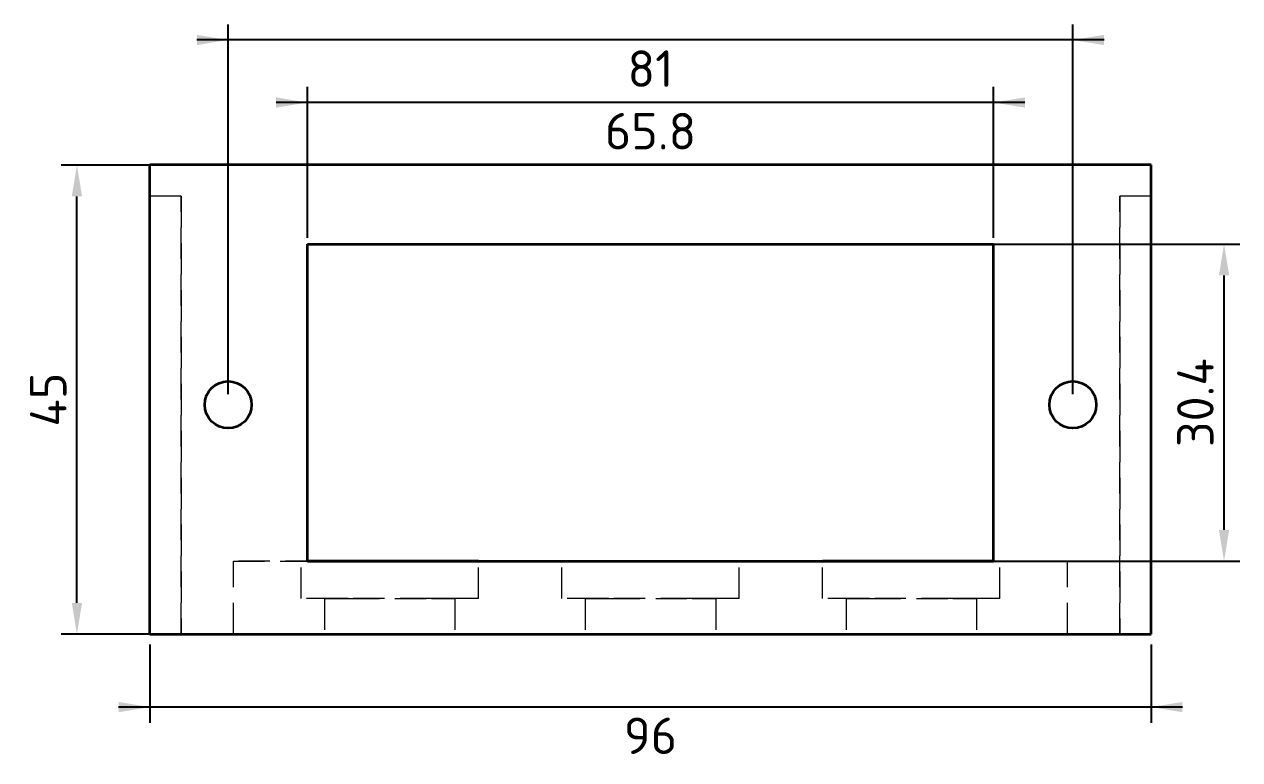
# Model space of a CAD drawing. Header units: millimetres. Extents: x 2054 to 12135, y -1469 to 564.
# Drawn here: x 10797 to 10913.5, y -1337 to -1266.5 of the extents above; entities that cross this region are included whole.
import ezdxf

# ---------------------------------------------------------------- set-up
doc = ezdxf.new("R2010")
doc.units = ezdxf.units.MM
doc.linetypes.add('HIDDEN_ISO', pattern=[4.5, 3, -1.5])
for name, color, linetype, lineweight in [('2D-HIDDEN', 8, 'HIDDEN_ISO', 18), ('2D-VISIBLE', 7, 'Continuous', 35), ('DIMENSIONS', 4, 'Continuous', 18)]:
    doc.layers.add(name, color=color, linetype=linetype, lineweight=lineweight)
doc.styles.add('ISO', font='isocpeur.ttf')
doc.styles.add('OpenSansCondensed-Light', font='OpenSansCondensed-Light.ttf')
doc.dimstyles.new('EZDXF', dxfattribs={"dimtxt": 0.25, "dimasz": 0.175, "dimexe": 0.375, "dimexo": 0.125, "dimgap": 0.1, "dimtad": 1, "dimlfac": 100, "dimzin": 12, "dimdsep": 46, "dimtxsty": 'OpenSansCondensed-Light', "dimblk": 'ARCHTICK', "dimcen": 2.5, "dimazin": 3, "dimtfac": 0.5, "dimtmove": 2, "dimatfit": 3})

# ---------------------------------------------------------------- blocks, each defined once
blk = doc.blocks.new('_CLOSEDFILLED')
at = {"color": 0, "linetype": 'BYBLOCK'}
blk.add_solid([(-1, 0.164), (0, 0), (-1, -0.164)], dxfattribs=at)
blk = doc.blocks.new('*D25')
at = {"color": 4}
for p, q in [((10809, -1326.01), (10809, -1333.5)), ((10905, -1326.01), (10905, -1333.5)), ((10908, -1332), (10806, -1332))]:
    blk.add_line(p, q, dxfattribs=at)
at = {"layer": 'Defpoints'}
for p in [(10809, -1325.01), (10905, -1325.01), (10905, -1332)]:
    blk.add_point(p, dxfattribs=at)
at = {"layer": 'DIMENSIONS', "color": 4, "xscale": 3, "yscale": 3}
blk.add_blockref('_CLOSEDFILLED', (10809, -1332), dxfattribs=at)
at = {"layer": 'DIMENSIONS', "color": 4, "xscale": 3, "yscale": 3, "rotation": 180}
blk.add_blockref('_CLOSEDFILLED', (10905, -1332), dxfattribs=at)
at = {"layer": 'DIMENSIONS', "color": 7, "insert": (10857, -1334.75), "char_height": 3.5, "attachment_point": 5, "style": 'ISO'}
blk.add_mtext('96', dxfattribs=at)
blk = doc.blocks.new('*D26')
at = {"color": 4}
for p, q in [((10904, -1280.01), (10800.5, -1280.01)), ((10802, -1322.01), (10802, -1283.01)), ((10904, -1325.01), (10800.5, -1325.01))]:
    blk.add_line(p, q, dxfattribs=at)
at = {"layer": 'Defpoints'}
for p in [(10905, -1280.01), (10802, -1325.01), (10905, -1325.01)]:
    blk.add_point(p, dxfattribs=at)
at = {"layer": 'DIMENSIONS', "color": 4, "xscale": 3, "yscale": 3}
for p, rotation in [((10802, -1280.01), 90), ((10802, -1325.01), 270)]:
    blk.add_blockref('_CLOSEDFILLED', p, dxfattribs=dict(at, rotation=rotation))
at = {"layer": 'DIMENSIONS', "color": 7, "insert": (10799.25, -1302.51), "char_height": 3.5, "attachment_point": 5, "rotation": 90, "style": 'ISO'}
blk.add_mtext('45', dxfattribs=at)
blk = doc.blocks.new('*D29')
at = {"color": 4}
for p, q in [((10824.1, -1287), (10824.1, -1272.51)), ((10889.9, -1287), (10889.9, -1272.51)), ((10892.9, -1274.01), (10821.1, -1274.01))]:
    blk.add_line(p, q, dxfattribs=at)
at = {"layer": 'Defpoints'}
for p in [(10889.9, -1274.01), (10824.1, -1288), (10889.9, -1288)]:
    blk.add_point(p, dxfattribs=at)
at = {"layer": 'DIMENSIONS', "color": 4, "xscale": 3, "yscale": 3}
blk.add_blockref('_CLOSEDFILLED', (10824.1, -1274.01), dxfattribs=at)
at = {"layer": 'DIMENSIONS', "color": 4, "xscale": 3, "yscale": 3, "rotation": 180}
blk.add_blockref('_CLOSEDFILLED', (10889.9, -1274.01), dxfattribs=at)
at = {"layer": 'DIMENSIONS', "color": 7, "insert": (10857, -1276.76), "char_height": 3.5, "attachment_point": 5, "style": 'ISO'}
blk.add_mtext('65.8', dxfattribs=at)
blk = doc.blocks.new('*D30')
at = {"color": 4}
for p, q in [((10816.5, -1302), (10816.5, -1266.51)), ((10897.5, -1302), (10897.5, -1266.51)), ((10900.5, -1268.01), (10813.5, -1268.01))]:
    blk.add_line(p, q, dxfattribs=at)
at = {"layer": 'Defpoints'}
for p in [(10897.5, -1268.01), (10816.5, -1303), (10897.5, -1303)]:
    blk.add_point(p, dxfattribs=at)
at = {"layer": 'DIMENSIONS', "color": 4, "xscale": 3, "yscale": 3}
blk.add_blockref('_CLOSEDFILLED', (10816.5, -1268.01), dxfattribs=at)
at = {"layer": 'DIMENSIONS', "color": 4, "xscale": 3, "yscale": 3, "rotation": 180}
blk.add_blockref('_CLOSEDFILLED', (10897.5, -1268.01), dxfattribs=at)
at = {"layer": 'DIMENSIONS', "color": 7, "insert": (10857, -1270.76), "char_height": 3.5, "attachment_point": 5, "style": 'ISO'}
blk.add_mtext('81', dxfattribs=at)
blk = doc.blocks.new('*D31')
at = {"color": 4}
for p, q in [((10825.1, -1287.6), (10913.5, -1287.6)), ((10912, -1315), (10912, -1290.6)), ((10825.1, -1318), (10913.5, -1318))]:
    blk.add_line(p, q, dxfattribs=at)
at = {"layer": 'Defpoints'}
for p in [(10824.1, -1287.6), (10824.1, -1318), (10912, -1318)]:
    blk.add_point(p, dxfattribs=at)
at = {"layer": 'DIMENSIONS', "color": 4, "xscale": 3, "yscale": 3}
for p, rotation in [((10912, -1287.6), 90), ((10912, -1318), 270)]:
    blk.add_blockref('_CLOSEDFILLED', p, dxfattribs=dict(at, rotation=rotation))
at = {"layer": 'DIMENSIONS', "color": 7, "insert": (10909.25, -1302.8), "char_height": 3.5, "attachment_point": 5, "rotation": 90, "style": 'ISO'}
blk.add_mtext('30.4', dxfattribs=at)

msp = doc.modelspace()

# ---------------------------------------------------------------- linework, layer by layer
at = {"layer": '2D-HIDDEN'}
for p, q in [((10905, -1280), (10809, -1280)), ((10809, -1283), (10809, -1280)), ((10905, -1283), (10905, -1280)), ((10809, -1325), (10809, -1283)), ((10812, -1283), (10809, -1283)), ((10812, -1283), (10812, -1325)), ((10812, -1325), (10812, -1283)), ((10905, -1283), (10902, -1283)), ((10902, -1283), (10902, -1325)), ((10902, -1325), (10902, -1283)), ((10905, -1325), (10905, -1283)), ((10824.1, -1318), (10824.1, -1287.6)), ((10824.1, -1287.6), (10889.9, -1287.6)), ((10889.9, -1318), (10889.9, -1287.6)), ((10817, -1318), (10824.1, -1318)), ((10897, -1318), (10817, -1318)), ((10817, -1325), (10817, -1318)), ((10817, -1325), (10817, -1318)), ((10824.1, -1318), (10823.5, -1318)), ((10840.5, -1318), (10823.5, -1318)), ((10823.5, -1321.6), (10823.5, -1318)), ((10823.5, -1321.6), (10823.5, -1318)), ((10840.5, -1321.6), (10840.5, -1318)), ((10840.5, -1321.6), (10840.5, -1318)), ((10865.5, -1318), (10848.5, -1318)), ((10865.5, -1318), (10848.5, -1318)), ((10848.5, -1321.6), (10848.5, -1318)), ((10848.5, -1321.6), (10848.5, -1318)), ((10865.5, -1321.6), (10865.5, -1318)), ((10865.5, -1321.6), (10865.5, -1318)), ((10890.5, -1318), (10873.5, -1318)), ((10873.5, -1321.6), (10873.5, -1318)), ((10873.5, -1321.6), (10873.5, -1318)), ((10889.9, -1318), (10897, -1318)), ((10890.5, -1318), (10889.9, -1318)), ((10890.5, -1321.6), (10890.5, -1318)), ((10890.5, -1321.6), (10890.5, -1318)), ((10897, -1325), (10897, -1318)), ((10897, -1325), (10897, -1318)), ((10840.5, -1321.6), (10823.5, -1321.6)), ((10840.5, -1321.6), (10823.5, -1321.6)), ((10825.75, -1321.6), (10825.75, -1325)), ((10836, -1321.6), (10828, -1321.6)), ((10828, -1321.6), (10836, -1321.6)), ((10838.25, -1321.6), (10838.25, -1325)), ((10865.5, -1321.6), (10848.5, -1321.6)), ((10865.5, -1321.6), (10848.5, -1321.6)), ((10850.75, -1321.6), (10850.75, -1325)), ((10861, -1321.6), (10853, -1321.6)), ((10853, -1321.6), (10861, -1321.6)), ((10863.25, -1321.6), (10863.25, -1325)), ((10890.5, -1321.6), (10873.5, -1321.6)), ((10890.5, -1321.6), (10873.5, -1321.6)), ((10875.75, -1321.6), (10875.75, -1325)), ((10886, -1321.6), (10878, -1321.6)), ((10878, -1321.6), (10886, -1321.6)), ((10888.25, -1321.6), (10888.25, -1325)), ((10812, -1325), (10809, -1325)), ((10817, -1325), (10812, -1325)), ((10897, -1325), (10817, -1325)), ((10828, -1325), (10836, -1325)), ((10836, -1325), (10828, -1325)), ((10853, -1325), (10861, -1325)), ((10861, -1325), (10853, -1325)), ((10878, -1325), (10886, -1325)), ((10886, -1325), (10878, -1325)), ((10902, -1325), (10897, -1325)), ((10905, -1325), (10902, -1325))]:
    msp.add_line(p, q, dxfattribs=at)
for points in [[(10828, -1321.6), (10827.93, -1321.6), (10827.86, -1321.6), (10827.79, -1321.6), (10827.72, -1321.6), (10827.65, -1321.6), (10827.58, -1321.6), (10827.51, -1321.6), (10827.44, -1321.6), (10827.37, -1321.6), (10827.3, -1321.6), (10827.23, -1321.6), (10827.16, -1321.6), (10827.09, -1321.6), (10827.02, -1321.6), (10826.95, -1321.6), (10826.88, -1321.6), (10826.8, -1321.6), (10826.73, -1321.6), (10826.66, -1321.6), (10826.59, -1321.6), (10826.52, -1321.6), (10826.45, -1321.6), (10826.38, -1321.6), (10826.31, -1321.6), (10826.24, -1321.6), (10826.17, -1321.6), (10826.1, -1321.6), (10826.03, -1321.6), (10825.96, -1321.6), (10825.89, -1321.6), (10825.82, -1321.6), (10825.75, -1321.6)], [(10825.75, -1321.6), (10825.82, -1321.6), (10825.89, -1321.6), (10825.96, -1321.6), (10826.03, -1321.6), (10826.1, -1321.6), (10826.17, -1321.6), (10826.24, -1321.6), (10826.31, -1321.6), (10826.38, -1321.6), (10826.45, -1321.6), (10826.52, -1321.6), (10826.59, -1321.6), (10826.66, -1321.6), (10826.73, -1321.6), (10826.8, -1321.6), (10826.88, -1321.6), (10826.95, -1321.6), (10827.02, -1321.6), (10827.09, -1321.6), (10827.16, -1321.6), (10827.23, -1321.6), (10827.3, -1321.6), (10827.37, -1321.6), (10827.44, -1321.6), (10827.51, -1321.6), (10827.58, -1321.6), (10827.65, -1321.6), (10827.72, -1321.6), (10827.79, -1321.6), (10827.86, -1321.6), (10827.93, -1321.6), (10828, -1321.6)], [(10836, -1321.6), (10836.07, -1321.6), (10836.14, -1321.6), (10836.21, -1321.6), (10836.28, -1321.6), (10836.35, -1321.6), (10836.42, -1321.6), (10836.49, -1321.6), (10836.56, -1321.6), (10836.63, -1321.6), (10836.7, -1321.6), (10836.77, -1321.6), (10836.84, -1321.6), (10836.91, -1321.6), (10836.98, -1321.6), (10837.05, -1321.6), (10837.12, -1321.6), (10837.2, -1321.6), (10837.27, -1321.6), (10837.34, -1321.6), (10837.41, -1321.6), (10837.48, -1321.6), (10837.55, -1321.6), (10837.62, -1321.6), (10837.69, -1321.6), (10837.76, -1321.6), (10837.83, -1321.6), (10837.9, -1321.6), (10837.97, -1321.6), (10838.04, -1321.6), (10838.11, -1321.6), (10838.18, -1321.6), (10838.25, -1321.6)], [(10838.25, -1321.6), (10838.18, -1321.6), (10838.11, -1321.6), (10838.04, -1321.6), (10837.97, -1321.6), (10837.9, -1321.6), (10837.83, -1321.6), (10837.76, -1321.6), (10837.69, -1321.6), (10837.62, -1321.6), (10837.55, -1321.6), (10837.48, -1321.6), (10837.41, -1321.6), (10837.34, -1321.6), (10837.27, -1321.6), (10837.2, -1321.6), (10837.12, -1321.6), (10837.05, -1321.6), (10836.98, -1321.6), (10836.91, -1321.6), (10836.84, -1321.6), (10836.77, -1321.6), (10836.7, -1321.6), (10836.63, -1321.6), (10836.56, -1321.6), (10836.49, -1321.6), (10836.42, -1321.6), (10836.35, -1321.6), (10836.28, -1321.6), (10836.21, -1321.6), (10836.14, -1321.6), (10836.07, -1321.6), (10836, -1321.6)], [(10853, -1321.6), (10852.93, -1321.6), (10852.86, -1321.6), (10852.79, -1321.6), (10852.72, -1321.6), (10852.65, -1321.6), (10852.58, -1321.6), (10852.51, -1321.6), (10852.44, -1321.6), (10852.37, -1321.6), (10852.3, -1321.6), (10852.23, -1321.6), (10852.16, -1321.6), (10852.09, -1321.6), (10852.02, -1321.6), (10851.95, -1321.6), (10851.88, -1321.6), (10851.8, -1321.6), (10851.73, -1321.6), (10851.66, -1321.6), (10851.59, -1321.6), (10851.52, -1321.6), (10851.45, -1321.6), (10851.38, -1321.6), (10851.31, -1321.6), (10851.24, -1321.6), (10851.17, -1321.6), (10851.1, -1321.6), (10851.03, -1321.6), (10850.96, -1321.6), (10850.89, -1321.6), (10850.82, -1321.6), (10850.75, -1321.6)], [(10850.75, -1321.6), (10850.82, -1321.6), (10850.89, -1321.6), (10850.96, -1321.6), (10851.03, -1321.6), (10851.1, -1321.6), (10851.17, -1321.6), (10851.24, -1321.6), (10851.31, -1321.6), (10851.38, -1321.6), (10851.45, -1321.6), (10851.52, -1321.6), (10851.59, -1321.6), (10851.66, -1321.6), (10851.73, -1321.6), (10851.8, -1321.6), (10851.88, -1321.6), (10851.95, -1321.6), (10852.02, -1321.6), (10852.09, -1321.6), (10852.16, -1321.6), (10852.23, -1321.6), (10852.3, -1321.6), (10852.37, -1321.6), (10852.44, -1321.6), (10852.51, -1321.6), (10852.58, -1321.6), (10852.65, -1321.6), (10852.72, -1321.6), (10852.79, -1321.6), (10852.86, -1321.6), (10852.93, -1321.6), (10853, -1321.6)], [(10861, -1321.6), (10861.07, -1321.6), (10861.14, -1321.6), (10861.21, -1321.6), (10861.28, -1321.6), (10861.35, -1321.6), (10861.42, -1321.6), (10861.49, -1321.6), (10861.56, -1321.6), (10861.63, -1321.6), (10861.7, -1321.6), (10861.77, -1321.6), (10861.84, -1321.6), (10861.91, -1321.6), (10861.98, -1321.6), (10862.05, -1321.6), (10862.12, -1321.6), (10862.2, -1321.6), (10862.27, -1321.6), (10862.34, -1321.6), (10862.41, -1321.6), (10862.48, -1321.6), (10862.55, -1321.6), (10862.62, -1321.6), (10862.69, -1321.6), (10862.76, -1321.6), (10862.83, -1321.6), (10862.9, -1321.6), (10862.97, -1321.6), (10863.04, -1321.6), (10863.11, -1321.6), (10863.18, -1321.6), (10863.25, -1321.6)], [(10863.25, -1321.6), (10863.18, -1321.6), (10863.11, -1321.6), (10863.04, -1321.6), (10862.97, -1321.6), (10862.9, -1321.6), (10862.83, -1321.6), (10862.76, -1321.6), (10862.69, -1321.6), (10862.62, -1321.6), (10862.55, -1321.6), (10862.48, -1321.6), (10862.41, -1321.6), (10862.34, -1321.6), (10862.27, -1321.6), (10862.2, -1321.6), (10862.12, -1321.6), (10862.05, -1321.6), (10861.98, -1321.6), (10861.91, -1321.6), (10861.84, -1321.6), (10861.77, -1321.6), (10861.7, -1321.6), (10861.63, -1321.6), (10861.56, -1321.6), (10861.49, -1321.6), (10861.42, -1321.6), (10861.35, -1321.6), (10861.28, -1321.6), (10861.21, -1321.6), (10861.14, -1321.6), (10861.07, -1321.6), (10861, -1321.6)], [(10878, -1321.6), (10877.93, -1321.6), (10877.86, -1321.6), (10877.79, -1321.6), (10877.72, -1321.6), (10877.65, -1321.6), (10877.58, -1321.6), (10877.51, -1321.6), (10877.44, -1321.6), (10877.37, -1321.6), (10877.3, -1321.6), (10877.23, -1321.6), (10877.16, -1321.6), (10877.09, -1321.6), (10877.02, -1321.6), (10876.95, -1321.6), (10876.88, -1321.6), (10876.8, -1321.6), (10876.73, -1321.6), (10876.66, -1321.6), (10876.59, -1321.6), (10876.52, -1321.6), (10876.45, -1321.6), (10876.38, -1321.6), (10876.31, -1321.6), (10876.24, -1321.6), (10876.17, -1321.6), (10876.1, -1321.6), (10876.03, -1321.6), (10875.96, -1321.6), (10875.89, -1321.6), (10875.82, -1321.6), (10875.75, -1321.6)], [(10875.75, -1321.6), (10875.82, -1321.6), (10875.89, -1321.6), (10875.96, -1321.6), (10876.03, -1321.6), (10876.1, -1321.6), (10876.17, -1321.6), (10876.24, -1321.6), (10876.31, -1321.6), (10876.38, -1321.6), (10876.45, -1321.6), (10876.52, -1321.6), (10876.59, -1321.6), (10876.66, -1321.6), (10876.73, -1321.6), (10876.8, -1321.6), (10876.88, -1321.6), (10876.95, -1321.6), (10877.02, -1321.6), (10877.09, -1321.6), (10877.16, -1321.6), (10877.23, -1321.6), (10877.3, -1321.6), (10877.37, -1321.6), (10877.44, -1321.6), (10877.51, -1321.6), (10877.58, -1321.6), (10877.65, -1321.6), (10877.72, -1321.6), (10877.79, -1321.6), (10877.86, -1321.6), (10877.93, -1321.6), (10878, -1321.6)], [(10886, -1321.6), (10886.07, -1321.6), (10886.14, -1321.6), (10886.21, -1321.6), (10886.28, -1321.6), (10886.35, -1321.6), (10886.42, -1321.6), (10886.49, -1321.6), (10886.56, -1321.6), (10886.63, -1321.6), (10886.7, -1321.6), (10886.77, -1321.6), (10886.84, -1321.6), (10886.91, -1321.6), (10886.98, -1321.6), (10887.05, -1321.6), (10887.12, -1321.6), (10887.2, -1321.6), (10887.27, -1321.6), (10887.34, -1321.6), (10887.41, -1321.6), (10887.48, -1321.6), (10887.55, -1321.6), (10887.62, -1321.6), (10887.69, -1321.6), (10887.76, -1321.6), (10887.83, -1321.6), (10887.9, -1321.6), (10887.97, -1321.6), (10888.04, -1321.6), (10888.11, -1321.6), (10888.18, -1321.6), (10888.25, -1321.6)], [(10888.25, -1321.6), (10888.18, -1321.6), (10888.11, -1321.6), (10888.04, -1321.6), (10887.97, -1321.6), (10887.9, -1321.6), (10887.83, -1321.6), (10887.76, -1321.6), (10887.69, -1321.6), (10887.62, -1321.6), (10887.55, -1321.6), (10887.48, -1321.6), (10887.41, -1321.6), (10887.34, -1321.6), (10887.27, -1321.6), (10887.2, -1321.6), (10887.12, -1321.6), (10887.05, -1321.6), (10886.98, -1321.6), (10886.91, -1321.6), (10886.84, -1321.6), (10886.77, -1321.6), (10886.7, -1321.6), (10886.63, -1321.6), (10886.56, -1321.6), (10886.49, -1321.6), (10886.42, -1321.6), (10886.35, -1321.6), (10886.28, -1321.6), (10886.21, -1321.6), (10886.14, -1321.6), (10886.07, -1321.6), (10886, -1321.6)], [(10828, -1325), (10827.93, -1325), (10827.86, -1325), (10827.79, -1325), (10827.72, -1325), (10827.65, -1325), (10827.58, -1325), (10827.51, -1325), (10827.44, -1325), (10827.37, -1325), (10827.3, -1325), (10827.23, -1325), (10827.16, -1325), (10827.09, -1325), (10827.02, -1325), (10826.95, -1325), (10826.88, -1325), (10826.8, -1325), (10826.73, -1325), (10826.66, -1325), (10826.59, -1325), (10826.52, -1325), (10826.45, -1325), (10826.38, -1325), (10826.31, -1325), (10826.24, -1325), (10826.17, -1325), (10826.1, -1325), (10826.03, -1325), (10825.96, -1325), (10825.89, -1325), (10825.82, -1325), (10825.75, -1325)], [(10825.75, -1325), (10825.82, -1325), (10825.89, -1325), (10825.96, -1325), (10826.03, -1325), (10826.1, -1325), (10826.17, -1325), (10826.24, -1325), (10826.31, -1325), (10826.38, -1325), (10826.45, -1325), (10826.52, -1325), (10826.59, -1325), (10826.66, -1325), (10826.73, -1325), (10826.8, -1325), (10826.88, -1325), (10826.95, -1325), (10827.02, -1325), (10827.09, -1325), (10827.16, -1325), (10827.23, -1325), (10827.3, -1325), (10827.37, -1325), (10827.44, -1325), (10827.51, -1325), (10827.58, -1325), (10827.65, -1325), (10827.72, -1325), (10827.79, -1325), (10827.86, -1325), (10827.93, -1325), (10828, -1325)], [(10836, -1325), (10836.07, -1325), (10836.14, -1325), (10836.21, -1325), (10836.28, -1325), (10836.35, -1325), (10836.42, -1325), (10836.49, -1325), (10836.56, -1325), (10836.63, -1325), (10836.7, -1325), (10836.77, -1325), (10836.84, -1325), (10836.91, -1325), (10836.98, -1325), (10837.05, -1325), (10837.12, -1325), (10837.2, -1325), (10837.27, -1325), (10837.34, -1325), (10837.41, -1325), (10837.48, -1325), (10837.55, -1325), (10837.62, -1325), (10837.69, -1325), (10837.76, -1325), (10837.83, -1325), (10837.9, -1325), (10837.97, -1325), (10838.04, -1325), (10838.11, -1325), (10838.18, -1325), (10838.25, -1325)], [(10838.25, -1325), (10838.18, -1325), (10838.11, -1325), (10838.04, -1325), (10837.97, -1325), (10837.9, -1325), (10837.83, -1325), (10837.76, -1325), (10837.69, -1325), (10837.62, -1325), (10837.55, -1325), (10837.48, -1325), (10837.41, -1325), (10837.34, -1325), (10837.27, -1325), (10837.2, -1325), (10837.12, -1325), (10837.05, -1325), (10836.98, -1325), (10836.91, -1325), (10836.84, -1325), (10836.77, -1325), (10836.7, -1325), (10836.63, -1325), (10836.56, -1325), (10836.49, -1325), (10836.42, -1325), (10836.35, -1325), (10836.28, -1325), (10836.21, -1325), (10836.14, -1325), (10836.07, -1325), (10836, -1325)], [(10853, -1325), (10852.93, -1325), (10852.86, -1325), (10852.79, -1325), (10852.72, -1325), (10852.65, -1325), (10852.58, -1325), (10852.51, -1325), (10852.44, -1325), (10852.37, -1325), (10852.3, -1325), (10852.23, -1325), (10852.16, -1325), (10852.09, -1325), (10852.02, -1325), (10851.95, -1325), (10851.88, -1325), (10851.8, -1325), (10851.73, -1325), (10851.66, -1325), (10851.59, -1325), (10851.52, -1325), (10851.45, -1325), (10851.38, -1325), (10851.31, -1325), (10851.24, -1325), (10851.17, -1325), (10851.1, -1325), (10851.03, -1325), (10850.96, -1325), (10850.89, -1325), (10850.82, -1325), (10850.75, -1325)], [(10850.75, -1325), (10850.82, -1325), (10850.89, -1325), (10850.96, -1325), (10851.03, -1325), (10851.1, -1325), (10851.17, -1325), (10851.24, -1325), (10851.31, -1325), (10851.38, -1325), (10851.45, -1325), (10851.52, -1325), (10851.59, -1325), (10851.66, -1325), (10851.73, -1325), (10851.8, -1325), (10851.88, -1325), (10851.95, -1325), (10852.02, -1325), (10852.09, -1325), (10852.16, -1325), (10852.23, -1325), (10852.3, -1325), (10852.37, -1325), (10852.44, -1325), (10852.51, -1325), (10852.58, -1325), (10852.65, -1325), (10852.72, -1325), (10852.79, -1325), (10852.86, -1325), (10852.93, -1325), (10853, -1325)], [(10861, -1325), (10861.07, -1325), (10861.14, -1325), (10861.21, -1325), (10861.28, -1325), (10861.35, -1325), (10861.42, -1325), (10861.49, -1325), (10861.56, -1325), (10861.63, -1325), (10861.7, -1325), (10861.77, -1325), (10861.84, -1325), (10861.91, -1325), (10861.98, -1325), (10862.05, -1325), (10862.12, -1325), (10862.2, -1325), (10862.27, -1325), (10862.34, -1325), (10862.41, -1325), (10862.48, -1325), (10862.55, -1325), (10862.62, -1325), (10862.69, -1325), (10862.76, -1325), (10862.83, -1325), (10862.9, -1325), (10862.97, -1325), (10863.04, -1325), (10863.11, -1325), (10863.18, -1325), (10863.25, -1325)], [(10863.25, -1325), (10863.18, -1325), (10863.11, -1325), (10863.04, -1325), (10862.97, -1325), (10862.9, -1325), (10862.83, -1325), (10862.76, -1325), (10862.69, -1325), (10862.62, -1325), (10862.55, -1325), (10862.48, -1325), (10862.41, -1325), (10862.34, -1325), (10862.27, -1325), (10862.2, -1325), (10862.12, -1325), (10862.05, -1325), (10861.98, -1325), (10861.91, -1325), (10861.84, -1325), (10861.77, -1325), (10861.7, -1325), (10861.63, -1325), (10861.56, -1325), (10861.49, -1325), (10861.42, -1325), (10861.35, -1325), (10861.28, -1325), (10861.21, -1325), (10861.14, -1325), (10861.07, -1325), (10861, -1325)], [(10878, -1325), (10877.93, -1325), (10877.86, -1325), (10877.79, -1325), (10877.72, -1325), (10877.65, -1325), (10877.58, -1325), (10877.51, -1325), (10877.44, -1325), (10877.37, -1325), (10877.3, -1325), (10877.23, -1325), (10877.16, -1325), (10877.09, -1325), (10877.02, -1325), (10876.95, -1325), (10876.88, -1325), (10876.8, -1325), (10876.73, -1325), (10876.66, -1325), (10876.59, -1325), (10876.52, -1325), (10876.45, -1325), (10876.38, -1325), (10876.31, -1325), (10876.24, -1325), (10876.17, -1325), (10876.1, -1325), (10876.03, -1325), (10875.96, -1325), (10875.89, -1325), (10875.82, -1325), (10875.75, -1325)], [(10875.75, -1325), (10875.82, -1325), (10875.89, -1325), (10875.96, -1325), (10876.03, -1325), (10876.1, -1325), (10876.17, -1325), (10876.24, -1325), (10876.31, -1325), (10876.38, -1325), (10876.45, -1325), (10876.52, -1325), (10876.59, -1325), (10876.66, -1325), (10876.73, -1325), (10876.8, -1325), (10876.88, -1325), (10876.95, -1325), (10877.02, -1325), (10877.09, -1325), (10877.16, -1325), (10877.23, -1325), (10877.3, -1325), (10877.37, -1325), (10877.44, -1325), (10877.51, -1325), (10877.58, -1325), (10877.65, -1325), (10877.72, -1325), (10877.79, -1325), (10877.86, -1325), (10877.93, -1325), (10878, -1325)], [(10886, -1325), (10886.07, -1325), (10886.14, -1325), (10886.21, -1325), (10886.28, -1325), (10886.35, -1325), (10886.42, -1325), (10886.49, -1325), (10886.56, -1325), (10886.63, -1325), (10886.7, -1325), (10886.77, -1325), (10886.84, -1325), (10886.91, -1325), (10886.98, -1325), (10887.05, -1325), (10887.12, -1325), (10887.2, -1325), (10887.27, -1325), (10887.34, -1325), (10887.41, -1325), (10887.48, -1325), (10887.55, -1325), (10887.62, -1325), (10887.69, -1325), (10887.76, -1325), (10887.83, -1325), (10887.9, -1325), (10887.97, -1325), (10888.04, -1325), (10888.11, -1325), (10888.18, -1325), (10888.25, -1325)], [(10888.25, -1325), (10888.18, -1325), (10888.11, -1325), (10888.04, -1325), (10887.97, -1325), (10887.9, -1325), (10887.83, -1325), (10887.76, -1325), (10887.69, -1325), (10887.62, -1325), (10887.55, -1325), (10887.48, -1325), (10887.41, -1325), (10887.34, -1325), (10887.27, -1325), (10887.2, -1325), (10887.12, -1325), (10887.05, -1325), (10886.98, -1325), (10886.91, -1325), (10886.84, -1325), (10886.77, -1325), (10886.7, -1325), (10886.63, -1325), (10886.56, -1325), (10886.49, -1325), (10886.42, -1325), (10886.35, -1325), (10886.28, -1325), (10886.21, -1325), (10886.14, -1325), (10886.07, -1325), (10886, -1325)]]:
    msp.add_lwpolyline(points, dxfattribs=at)
for centre in [(10816.5, -1303), (10897.5, -1303)]:
    msp.add_circle(centre, 2.25, dxfattribs=at)
at = {"layer": '2D-VISIBLE'}
for p, q in [((10905, -1280), (10809, -1280)), ((10809, -1325), (10809, -1280)), ((10905, -1325), (10905, -1280)), ((10824.1, -1318), (10824.1, -1287.6)), ((10824.1, -1287.6), (10889.9, -1287.6)), ((10889.9, -1318), (10889.9, -1287.6)), ((10824.1, -1318), (10889.9, -1318)), ((10840.5, -1318), (10824.1, -1318)), ((10889.9, -1318), (10873.5, -1318)), ((10809, -1325), (10905, -1325))]:
    msp.add_line(p, q, dxfattribs=at)
for centre in [(10816.5, -1303), (10897.5, -1303)]:
    msp.add_circle(centre, 2.25, dxfattribs=at)

# ---------------------------------------------------------------- dimensions: what is measured, and where the dimension line sits
at = {"layer": 'DIMENSIONS'}
for base, p1, p2, override, picture, middle in [((10897.5, -1268.01), (10897.5, -1303), (10816.5, -1303), {"dimscale": 1, "dimtxt": 3.5, "dimasz": 3, "dimexe": 1.5, "dimexo": 1, "dimgap": 1, "dimtad": 1, "dimtih": 0, "dimtoh": 0, "dimdec": 0, "dimlfac": 1, "dimzin": 8, "dimdsep": 46, "dimpost": '', "dimtxsty": 'ISO', "dimtsz": 0, "dimdle": 0, "dimclrd": 4, "dimclre": 4, "dimclrt": 7}, '*D30', (10857, -1270.76)), ((10889.9, -1274.01), (10889.9, -1288), (10824.1, -1288), {"dimscale": 1, "dimtxt": 3.5, "dimasz": 3, "dimexe": 1.5, "dimexo": 1, "dimgap": 1, "dimtad": 1, "dimtih": 0, "dimtoh": 0, "dimdec": 1, "dimlfac": 1, "dimzin": 8, "dimdsep": 46, "dimpost": '', "dimtxsty": 'ISO', "dimtsz": 0, "dimdle": 0, "dimclrd": 4, "dimclre": 4, "dimclrt": 7}, '*D29', (10857, -1276.76)), ((10905, -1332), (10905, -1325.01), (10809, -1325.01), {"dimscale": 1, "dimtxt": 3.5, "dimasz": 3, "dimexe": 1.5, "dimexo": 1, "dimgap": 1, "dimtad": 1, "dimtih": 0, "dimtoh": 0, "dimdec": 0, "dimlfac": 1, "dimzin": 8, "dimdsep": 46, "dimpost": '', "dimtxsty": 'ISO', "dimtsz": 0, "dimdle": 0, "dimclrd": 4, "dimclre": 4, "dimclrt": 7}, '*D25', (10857, -1334.75))]:
    dim = msp.add_linear_dim(base=base, p1=p1, p2=p2, dimstyle='EZDXF', override=override, dxfattribs=at)
    dim.commit()
    dim.dimension.update_dxf_attribs({"geometry": picture, "text_midpoint": middle})
for base, p1, p2, override, picture, middle in [((10802, -1325.01), (10905, -1325.01), (10905, -1280.01), {"dimscale": 1, "dimtxt": 3.5, "dimasz": 3, "dimexe": 1.5, "dimexo": 1, "dimgap": 1, "dimtad": 1, "dimtih": 0, "dimtoh": 0, "dimdec": 0, "dimlfac": 1, "dimzin": 8, "dimdsep": 46, "dimpost": '', "dimtxsty": 'ISO', "dimtsz": 0, "dimdle": 0, "dimclrd": 4, "dimclre": 4, "dimclrt": 7}, '*D26', (10799.25, -1302.51)), ((10912, -1318), (10824.1, -1318), (10824.1, -1287.6), {"dimscale": 1, "dimtxt": 3.5, "dimasz": 3, "dimexe": 1.5, "dimexo": 1, "dimgap": 1, "dimtad": 1, "dimtih": 0, "dimtoh": 0, "dimdec": 1, "dimlfac": 1, "dimzin": 8, "dimdsep": 46, "dimpost": '', "dimtxsty": 'ISO', "dimtsz": 0, "dimdle": 0, "dimclrd": 4, "dimclre": 4, "dimclrt": 7}, '*D31', (10909.25, -1302.8))]:
    dim = msp.add_linear_dim(base=base, p1=p1, p2=p2, angle=90, dimstyle='EZDXF', override=override, dxfattribs=at)
    dim.commit()
    dim.dimension.update_dxf_attribs({"geometry": picture, "text_midpoint": middle})

doc.saveas('drawing.dxf')
